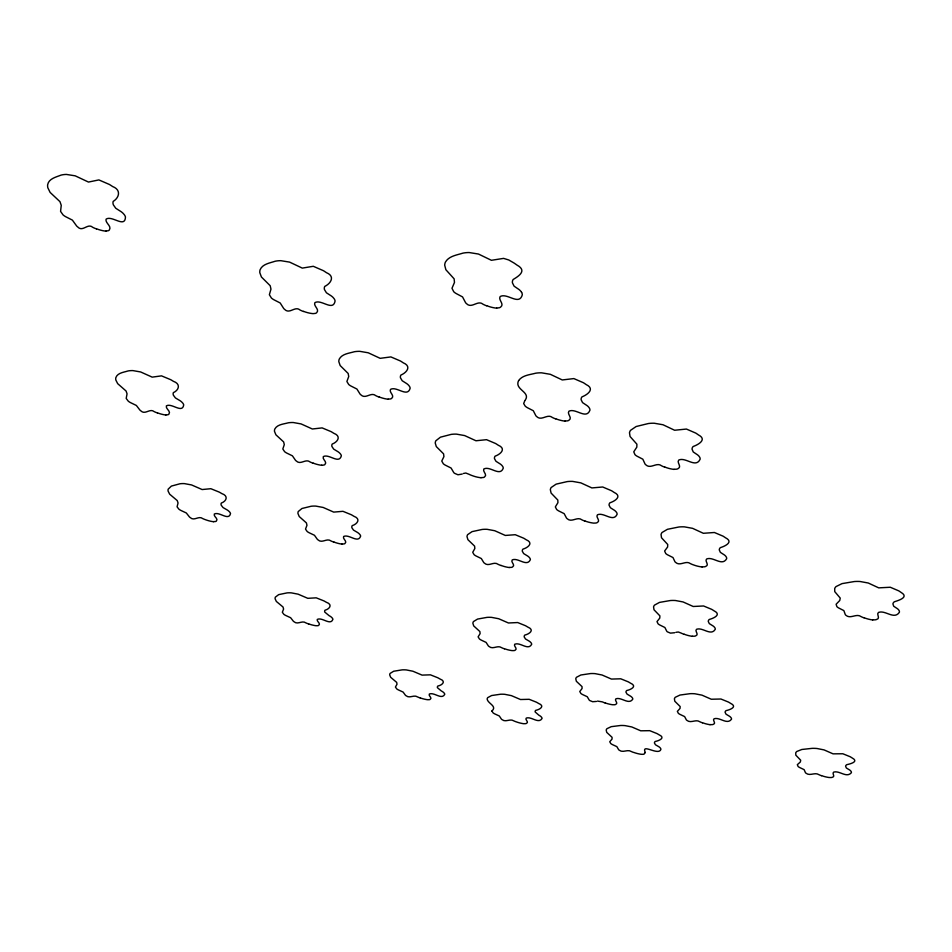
<?xml version="1.0" encoding="UTF-8"?>
<svg xmlns="http://www.w3.org/2000/svg" width="952" height="952" viewBox="0 0 952 952"><rect width="100%" height="100%" fill="white"/><g stroke="black" fill="none" stroke-linecap="round" stroke-linejoin="round"><path stroke-width="1.43" d="M518.638 380.574C522.398 375.207 529.847 374.767 535.726 373.196A26.275 15.625 16 0 1 541.593 372.827L550.339 374.315L562.275 379.955L573.854 378.587L583.469 382.752A52.955 31.214 15.9 0 1 586.158 384.572C595.345 388.892 587.515 394.735 581.993 396.865A10.531 6.271 15 0 0 581.113 399.697L582.553 402.601L585.885 404.826A9.829 5.807 15.2 0 1 588.586 406.992L589.383 408.099A8.342 4.927 15.1 0 1 589.942 410.181C586.23 419.987 575.698 407.777 568.915 411.216C566.654 414.037 573.009 417.892 568.832 420.344A5.867 3.427 15.5 0 1 567.463 420.855L565.072 421.022M524.79 400.768L523.659 403.541L525.171 406.076A8.877 5.2 16.3 0 0 526.623 407.218A8.378 4.915 16.3 0 0 527.896 407.956L533.298 410.728L535.881 415.762A6.593 3.844 16 0 0 536.666 416.548C541.533 421.45 547.376 413.37 552.338 417.452A31.547 18.647 15.5 0 0 553.124 417.845A14.637 8.592 15.6 0 0 554.814 418.571L555.694 418.892M525.218 400.137C530.55 392.748 517.055 390.07 517.852 383.109A20.837 12.376 16.3 0 1 518.638 380.574M462.196 474.072L457.948 474.762L454.532 473.299A6.2 3.391 17.3 0 1 453.759 472.573L451.081 468.027L445.941 465.468A7.878 4.332 17.6 0 1 444.727 464.802A8.342 4.582 17.6 0 1 443.311 463.755L441.764 461.054L443.918 456.615L443.584 453.854L436.302 446.583L435.243 443.061A19.552 10.877 17.6 0 1 435.826 440.8L440.431 437.182L451.141 434.398A24.657 13.733 17.4 0 1 456.52 434.136L464.647 435.576L475.964 440.764L486.543 439.681L495.635 443.525A49.718 27.477 17.2 0 1 498.217 445.191C506.702 448.761 500.454 454.318 495.123 456.151A9.877 5.51 16.5 0 0 494.493 458.685L495.992 461.303L499.193 463.338A9.223 5.105 16.7 0 1 501.799 465.314L502.608 466.313A7.83 4.343 16.6 0 1 503.251 468.194C499.955 477.142 489.947 465.504 483.783 469.027C482.402 471.716 487.959 474.75 484.413 477.083A5.51 3.023 16.9 0 1 483.188 477.523L480.986 477.642M463.374 473.501L465.802 473.025L469.038 474.286A29.607 16.41 17 0 0 469.788 474.643A13.745 7.568 17 0 0 471.383 475.322L472.216 475.619A20.218 11.162 17 0 0 481.01 477.749M674.682 632.723L670.47 633.128L667.388 631.842A5.736 2.868 12.8 0 1 666.769 631.236L664.889 627.499L660.331 625.262A7.271 3.653 12.9 0 1 659.26 624.691A7.699 3.867 12.9 0 1 658.058 623.798L656.999 621.585L659.784 618.086L659.891 615.861L654.012 609.792L653.56 606.936A18.052 9.175 12.8 0 1 654.476 605.139L659.498 602.402L670.267 600.545A22.777 11.579 12.6 0 1 675.492 600.522L683.096 601.95L693.199 606.483L703.564 605.972L711.727 609.363A45.982 23.169 12.6 0 1 713.964 610.779C721.937 614.611 713.643 618.312 709.276 619.454A9.151 4.629 12 0 0 708.276 621.466L709.311 623.619L712.084 625.357A8.544 4.296 12.2 0 1 714.298 627.035L714.916 627.856A7.259 3.653 12.1 0 1 715.238 629.391C710.823 636.448 702.683 626.904 696.507 629.296C694.341 631.105 699.518 634.567 695.686 635.888A5.105 2.547 12.4 0 1 694.424 636.198L692.282 636.222M675.92 632.307L678.336 632.009L681.263 633.128A27.394 13.816 12.4 0 0 681.929 633.449A12.721 6.378 12.5 0 0 683.369 634.044L684.131 634.306M596.428 701.434L592.644 701.719L589.788 700.553A5.26 2.428 14 0 1 589.181 700.017L587.265 696.745L583.005 694.746A6.676 3.106 14.2 0 1 582.005 694.234A7.069 3.284 14.2 0 1 580.875 693.449L579.768 691.509L582.065 688.534L582.029 686.618L576.365 681.287L575.77 678.812A16.553 7.771 14.1 0 1 576.484 677.288L580.839 675.004L590.418 673.576A20.873 9.806 14 0 1 595.131 673.647L602.069 675.004L611.446 679.073L620.74 678.8L628.308 681.858A42.162 19.647 13.9 0 1 630.402 683.108C637.697 686.237 630.867 689.664 626.749 690.521A8.378 3.927 13.4 0 0 625.976 692.235L627.059 694.103L629.665 695.662A7.83 3.641 13.5 0 1 631.771 697.138L632.378 697.864A6.652 3.094 13.5 0 1 632.771 699.184C628.796 705.253 621.442 696.769 615.884 698.804C614.04 700.422 618.931 703.278 615.563 704.492A4.677 2.166 13.7 0 1 614.457 704.754L612.517 704.742A17.16 7.985 13.8 0 1 605.103 702.885M597.511 701.088L602.39 701.886A25.109 11.721 13.7 0 0 603.009 702.159A11.674 5.414 13.8 0 0 604.341 702.707L605.044 702.945M105.993 231.027L108.183 230.729A6.343 3.618 26.7 0 0 109.29 230.063C112.098 225.945 105.006 223.149 106.065 219.162C111.955 215.021 125.105 228.611 125.462 217.008A9.02 5.2 26.8 0 0 124.188 214.545L123.034 213.26A10.627 6.117 26.8 0 0 119.714 210.785L115.763 208.262L113.371 204.858A11.388 6.616 26.9 0 1 113.169 201.431C119.416 197.588 121.285 189.781 112.633 186.544A57.453 32.785 27.3 0 0 109.444 184.486L98.889 179.916L88.476 182.058L75.196 175.834L66.426 174.43A28.584 16.398 27.7 0 0 61.035 175.12C56.073 177.084 48.802 178.631 47.648 184.7A22.693 12.971 27.8 0 0 47.826 187.758L50.111 192.411L59.964 201.657L61.249 205.323L60.571 211.392L63.058 214.902A9.651 5.45 27.4 0 0 64.843 216.211A9.115 5.153 27.4 0 0 66.307 217.02L72.388 220.114L76.648 226.005A7.152 4.034 27 0 0 77.671 226.909C82.741 232.455 87.667 222.756 92.725 227.314A34.177 19.623 27.1 0 0 93.605 227.742A15.851 9.032 26.9 0 0 95.462 228.54L96.414 228.885M496.635 308.031L499.157 307.782A6.283 3.927 18 0 0 500.573 307.151C504.857 304.033 497.908 299.951 500.157 296.548C507.261 292.526 519.173 306.151 522.303 294.787A8.949 5.652 17.7 0 0 521.589 292.371M388.166 399.126L390.403 398.947A5.76 3.272 19.4 0 0 391.629 398.436C395.187 395.568 388.737 392.402 390.51 389.368C396.71 385.905 407.504 397.984 410.145 388.237A8.187 4.7 19.2 0 0 409.348 386.167L408.444 385.072A9.639 5.534 19.2 0 0 405.635 382.93L402.196 380.729L400.471 377.849A10.329 5.974 19.1 0 1 400.923 375.04C406.647 372.708 411.918 366.341 403.231 362.807A52.027 29.714 19.8 0 0 400.471 361.01L390.891 356.917L380.169 358.333L368.222 352.787L359.808 351.347A25.823 14.863 20.1 0 0 354.346 351.74C349.098 353.299 342.042 353.811 339.233 359.142A20.48 11.769 20.3 0 0 338.817 361.653L340.173 365.556L348.17 373.47L348.729 376.516L346.885 381.49L348.682 384.453A8.723 4.95 20.2 0 0 350.193 385.584A8.247 4.677 20.2 0 0 351.49 386.298L356.929 389.047L360.023 394.021A6.486 3.665 19.9 0 0 360.856 394.818C365.568 399.614 370.959 391.641 375.731 395.627A30.976 17.767 19.6 0 0 376.516 396.02A14.375 8.187 19.6 0 0 378.206 396.734L379.075 397.055M165.862 414.905L167.826 414.751A5.486 2.832 22.8 0 0 168.837 414.275C171.455 411.169 165.315 408.943 166.374 405.873C171.693 402.66 182.391 413.918 183.712 404.897A7.794 4.07 22.8 0 0 182.665 402.97L181.689 401.958A9.175 4.796 22.8 0 0 178.833 399.971L175.418 397.924L173.419 395.247A9.829 5.176 22.8 0 1 173.359 392.652C179.035 390.142 180.916 383.882 173.454 381.347A49.599 25.728 23.2 0 0 170.694 379.681L161.507 375.862L152.189 377.135L140.646 371.958L132.923 370.602A24.621 12.84 23.5 0 0 128.115 370.935C123.808 372.315 117.465 372.815 115.811 377.718A19.54 10.163 23.6 0 0 115.846 380.05L117.679 383.656L126.069 391.01L127.056 393.83L126.199 398.424L128.27 401.173A8.33 4.284 23.4 0 0 129.805 402.232A7.866 4.046 23.4 0 0 131.078 402.898L136.362 405.457L139.92 410.086A6.188 3.177 23.1 0 0 140.801 410.824C145.132 415.239 149.833 407.968 154.2 411.633A29.5 15.387 23 0 0 154.974 411.99A13.697 7.092 23 0 0 156.592 412.656L157.413 412.954M674.099 469.312L676.539 469.169A5.807 3.332 12.8 0 0 677.967 468.705C682.346 466.682 676.325 462.541 678.788 460.03C685.749 456.793 695.745 468.574 700.113 459.257A8.271 4.784 12.4 0 0 699.72 457.269L698.994 456.21A9.734 5.629 12.5 0 0 696.459 454.128L693.258 451.974L692.056 449.201A10.436 6.081 12.2 0 1 693.163 446.512C698.375 444.632 707.503 439.515 698.375 434.874A52.396 30.333 13.1 0 0 695.805 433.112L686.428 429.055L674.611 430.245L663.02 424.759L654.31 423.247A25.99 15.184 13.2 0 0 648.36 423.533L636.138 426.52L630.486 430.375A20.599 12.031 13.5 0 0 629.486 432.767L630.081 436.516L636.9 444.191L636.828 447.119L633.746 451.831L634.996 454.687A8.77 5.058 13.6 0 0 636.376 455.794A8.282 4.784 13.6 0 0 637.614 456.496L642.838 459.197L645.039 464.005A6.521 3.737 13.4 0 0 645.765 464.766C650.609 469.503 656.594 461.815 661.533 465.778A31.237 18.112 12.8 0 0 662.294 466.159A14.494 8.342 13 0 0 663.949 466.873L664.817 467.182M321.657 465.195L323.704 465.076A5.391 2.844 19.9 0 0 324.799 464.635C327.916 461.97 321.859 459.352 323.335 456.579C328.999 453.509 338.995 464.517 341.34 455.853A7.664 4.082 19.7 0 0 340.507 454.009L339.626 453.033A9.02 4.808 19.7 0 0 336.937 451.093L333.676 449.106L331.95 446.536A9.663 5.188 19.7 0 1 332.224 444.048C337.698 442.037 341.637 436.183 333.759 433.267A48.683 25.847 20.2 0 0 331.129 431.649L322.133 427.9L312.351 428.995L301.106 423.926L293.311 422.533A24.157 12.911 20.4 0 0 288.301 422.807C283.636 424.116 277.222 424.354 274.747 429.126A19.159 10.222 20.6 0 0 274.485 431.351L275.913 434.814L283.636 441.918L284.291 444.632L282.815 448.999L284.6 451.653A8.175 4.308 20.5 0 0 286.052 452.676A7.723 4.07 20.5 0 0 287.278 453.33L292.419 455.829L295.489 460.292A6.069 3.189 20.2 0 0 296.31 461.006C300.642 465.314 305.64 458.352 310.031 461.934A28.977 15.446 20 0 0 310.78 462.291A13.459 7.128 20 0 0 312.363 462.946L313.184 463.231M213.51 521.625L215.354 521.529A5.034 2.439 20.8 0 0 216.306 521.16C218.841 518.59 213.224 516.591 214.319 514.02C219.341 511.319 228.694 521.279 230.515 513.604A7.14 3.499 20.7 0 0 229.61 511.962L228.73 511.093A8.413 4.117 20.8 0 0 226.148 509.356L223.03 507.547L221.257 505.262A8.996 4.427 20.7 0 1 221.304 503.072C226.576 501.24 228.682 495.837 221.792 493.588A45.398 22.086 21.1 0 0 219.281 492.125L210.856 488.709L202.121 489.542L191.566 484.937L184.414 483.616A22.515 11.019 21.3 0 0 179.916 483.783L171.384 486.091L168.171 489.173A17.862 8.723 21.4 0 0 168.111 491.125L169.682 494.207L177.239 500.573L178.048 502.977L177.072 506.821L178.905 509.177A7.628 3.689 21.3 0 0 180.297 510.105A7.199 3.475 21.3 0 0 181.451 510.7L186.306 512.973L189.448 516.96A5.664 2.725 21.1 0 0 190.245 517.591C194.208 521.434 198.73 515.389 202.728 518.59A27.013 13.197 21 0 0 203.442 518.911A12.555 6.093 20.9 0 0 204.93 519.506L205.691 519.78A18.457 8.984 20.9 0 0 213.545 521.72M341.911 544.02L343.85 543.937A5.058 2.523 18.8 0 0 344.898 543.58C347.861 541.283 342.208 538.903 343.636 536.476C349.051 533.822 358.071 543.806 360.641 536.154A7.176 3.606 18.6 0 0 359.868 534.524L359.059 533.655A8.449 4.248 18.6 0 0 356.548 531.906L353.501 530.097L351.919 527.813A9.044 4.582 18.6 0 1 352.216 525.647C357.345 524.064 361.213 518.876 353.823 516.234A45.601 22.848 19.1 0 0 351.371 514.758L342.946 511.319L333.712 512.105L323.192 507.464L315.874 506.107A22.61 11.412 19.2 0 0 311.137 506.25L301.951 508.499L298.238 511.545A17.933 9.032 19.4 0 0 297.952 513.485L299.237 516.543L306.401 522.91L306.972 525.302L305.509 529.11L307.151 531.466A7.652 3.808 19.3 0 0 308.507 532.394A7.223 3.606 19.3 0 0 309.65 532.989L314.457 535.274L317.29 539.248A5.688 2.82 19.1 0 0 318.039 539.891C322.097 543.759 326.881 537.713 330.987 540.95A27.144 13.649 18.9 0 0 331.689 541.271A12.614 6.295 18.9 0 0 333.176 541.878L333.95 542.14M702.076 566.88L704.373 566.809A5.426 2.88 12.2 0 0 705.718 566.44C709.823 564.869 704.313 561.061 706.646 558.979C713.215 556.242 722.128 566.737 726.638 558.741A7.711 4.129 11.9 0 0 726.305 557.027L725.65 556.099A9.08 4.867 11.9 0 0 723.306 554.254L720.355 552.338L719.272 549.923A9.734 5.248 11.7 0 1 720.366 547.638C725.067 546.21 733.956 541.986 725.46 537.749A48.885 26.216 12.4 0 0 723.092 536.178L714.405 532.501L703.338 533.287L692.592 528.336L684.488 526.872A24.228 13.114 12.5 0 0 678.907 526.991L667.412 529.312L662.033 532.501A19.207 10.389 12.7 0 0 661.045 534.536L661.521 537.761L667.733 544.508L667.602 547.019L664.615 551.018L665.734 553.493A8.187 4.379 12.8 0 0 666.995 554.481A7.735 4.141 12.8 0 0 668.137 555.111L672.981 557.539L674.944 561.728A6.093 3.237 12.6 0 0 675.611 562.394C680.109 566.595 685.773 560.062 690.367 563.596A29.143 15.649 12.1 0 0 691.081 563.929A13.53 7.223 12.3 0 0 692.604 564.584L693.413 564.869A19.897 10.65 12.2 0 0 702.088 566.987M509.237 567.452L511.307 567.38A5.141 2.642 15.8 0 0 512.473 567.023C515.972 565.107 510.367 562.132 512.2 559.919C518.067 557.253 526.849 567.332 530.359 559.693A7.307 3.784 15.6 0 0 529.788 558.05L529.062 557.17A8.616 4.451 15.6 0 0 526.646 555.421L523.671 553.588L522.327 551.291A9.223 4.796 15.5 0 1 522.969 549.114C527.86 547.733 534.024 542.985 526.099 539.701A46.398 23.967 16.1 0 0 523.707 538.213L515.258 534.715L505.31 535.44L494.79 530.74L487.198 529.336A23.003 11.971 16.2 0 0 482.14 529.455L472.013 531.644L467.599 534.679A18.231 9.484 16.4 0 0 467.004 536.619L467.92 539.689L474.596 546.115L474.846 548.507L472.716 552.315L474.108 554.683A7.783 3.998 16.4 0 0 475.417 555.611A7.354 3.772 16.4 0 0 476.547 556.218L481.319 558.538L483.735 562.525A5.783 2.963 16.2 0 0 484.449 563.168C488.65 567.118 493.79 561.002 498.075 564.31A27.632 14.304 15.9 0 0 498.765 564.631A12.828 6.604 15.9 0 0 500.264 565.25L501.038 565.524M872.722 619.871L875.102 619.835A5.486 2.82 9.1 0 0 876.554 619.49C880.909 618.455 875.947 614.135 878.565 612.398C885.479 609.875 893.999 619.99 899.307 612.422A7.806 4.046 8.7 0 0 899.2 610.767L898.652 609.887A9.199 4.76 8.7 0 0 896.486 608.09L893.702 606.234L892.917 603.913A9.853 5.129 8.4 0 1 894.368 601.759C898.676 600.391 909.386 597.225 901.02 592.382A49.409 25.68 9.2 0 0 898.783 590.871L890.298 587.253L878.708 587.86L868.272 583.017L860.072 581.505A24.49 12.84 9.2 0 0 854.265 581.553L842.02 583.624L836.011 586.599A19.397 10.186 9.3 0 0 834.702 588.526L834.737 591.608L840.247 598.106L839.747 600.51L836.094 604.27L836.903 606.662A8.271 4.296 9.6 0 0 838.081 607.602A7.806 4.058 9.6 0 0 839.176 608.221L843.853 610.601L845.305 614.611A6.152 3.177 9.5 0 0 845.9 615.266C850.457 619.383 856.36 613.1 861.036 616.587A29.464 15.315 8.9 0 0 861.727 616.92A13.673 7.069 9.1 0 0 863.226 617.551L864.011 617.836M710.013 724.615L712.013 724.639A4.736 2.19 12.2 0 0 713.191 724.401C716.749 723.413 712.025 720.247 714.048 718.772C719.831 716.797 727.078 725.222 731.481 719.248A6.735 3.13 12 0 0 731.196 717.927L730.624 717.213A7.937 3.677 12 0 0 728.601 715.737L726.031 714.19L725.103 712.334A8.497 3.963 11.8 0 1 726.055 710.632C729.982 709.799 737.919 706.812 730.529 703.326A42.697 19.849 12.3 0 0 728.47 702.076L720.938 699.018L711.287 699.232L701.969 695.15L694.912 693.782A21.146 9.901 12.4 0 0 690.057 693.687L680.014 695.043L675.289 697.281A16.755 7.854 12.5 0 0 674.409 698.78L674.789 701.231L680.168 706.539L680.026 708.431L677.372 711.358L678.324 713.286A7.152 3.32 12.6 0 0 679.431 714.071A6.759 3.13 12.6 0 0 680.418 714.583L684.631 716.582L686.321 719.819A5.331 2.463 12.5 0 0 686.892 720.355C690.807 723.698 695.793 718.903 699.791 721.735A25.442 11.84 12.1 0 0 700.41 722.021A11.817 5.474 12.3 0 0 701.743 722.568L702.445 722.806M420.248 697.983L419.57 697.756A11.103 4.939 16.6 0 1 418.273 697.233A23.895 10.686 16.5 0 1 417.654 696.971C414.013 694.329 409.61 698.839 406.016 695.71A5.01 2.225 16.7 0 1 405.385 695.198L403.101 692.068L398.912 690.152A6.366 2.832 16.9 0 1 397.912 689.653A6.735 2.999 16.9 0 1 396.746 688.903L395.437 687.047L397.02 684.202L396.663 682.37L390.641 677.265L389.701 674.897A15.756 7.08 16.9 0 1 390.094 673.433L393.664 671.243L402.101 669.875A19.873 8.937 16.8 0 1 406.373 669.934L412.882 671.219L422.057 675.111L430.423 674.837L437.777 677.753A40.139 17.921 16.7 0 1 439.895 678.954C446.547 681.323 442.18 685.202 437.837 686.047A7.961 3.582 16.3 0 0 437.42 687.689L441.335 690.973A7.449 3.332 16.4 0 1 443.489 692.378L444.167 693.08A6.319 2.832 16.3 0 1 444.751 694.353C441.633 700.16 434.338 692.009 429.388 693.996C427.995 695.757 432.839 697.911 430.042 699.458A4.451 1.975 16.5 0 1 429.078 699.696L427.329 699.696A16.327 7.283 16.5 0 1 420.296 697.923M308.627 623.965L307.912 623.715A11.614 5.343 18.6 0 1 306.544 623.179A24.99 11.579 18.5 0 1 305.889 622.882C302.129 620.049 297.714 625.119 294.013 621.727A5.248 2.404 18.7 0 1 293.311 621.168L290.634 617.729L286.183 615.682A6.664 3.058 18.9 0 1 285.124 615.147A7.045 3.237 18.9 0 1 283.863 614.326L282.327 612.279L283.589 609.054L283.018 607.007L276.342 601.438L275.116 598.796A16.505 7.652 19 0 1 275.342 597.154L278.686 594.631L287.052 592.894A20.801 9.663 18.8 0 1 291.371 592.87L298.095 594.167L307.793 598.32L316.219 597.832L323.977 600.926A41.995 19.385 18.7 0 1 326.25 602.223C332.926 604.449 329.785 609.006 324.989 610.22A8.33 3.879 18.3 0 0 324.763 612.077L329.094 615.658A7.783 3.606 18.4 0 1 331.427 617.182L332.188 617.955A6.604 3.058 18.3 0 1 332.914 619.359C330.403 625.988 322.169 616.848 317.266 619.419C316.445 621.549 321.205 623.417 318.67 625.404A4.653 2.142 18.5 0 1 317.73 625.69L315.957 625.726A17.076 7.878 18.6 0 1 308.662 623.893M504.405 648.8L503.679 648.55A11.924 5.688 15.5 0 1 502.299 647.991A25.656 12.328 15.5 0 1 501.644 647.693C497.682 644.754 492.874 649.942 488.983 646.444A5.379 2.558 15.7 0 1 488.328 645.884L486.091 642.398L481.652 640.303A6.831 3.261 15.9 0 1 480.605 639.756A7.223 3.451 15.9 0 1 479.403 638.935L478.118 636.864L480.105 633.627L479.879 631.557L473.703 625.904L472.87 623.251A16.922 8.163 15.9 0 1 473.442 621.585L477.547 619.074L486.96 617.384A21.337 10.305 15.7 0 1 491.66 617.384L498.705 618.74L508.451 622.989L517.686 622.548L525.516 625.726A43.09 20.658 15.6 0 1 527.741 627.047C535.083 629.962 529.312 634.056 524.814 635.079A8.556 4.129 15.1 0 0 524.219 636.947L525.468 638.947L528.217 640.577A7.997 3.832 15.3 0 1 530.454 642.136L531.145 642.909A6.795 3.261 15.2 0 1 531.668 644.337C528.122 651.001 520.137 641.719 514.663 644.278C513.425 646.253 518.15 648.728 515.032 650.311A4.784 2.273 15.4 0 1 513.949 650.597L512.021 650.609A17.529 8.389 15.5 0 1 504.465 648.728M821.493 775.702L820.814 775.463A11.721 5.224 10.6 0 1 819.517 774.94A25.252 11.305 10.4 0 1 818.922 774.666C814.924 771.929 809.89 776.416 805.999 773.202A5.284 2.344 10.8 0 1 805.463 772.691L804.119 769.644L800.061 767.717A6.7 2.999 10.9 0 1 799.121 767.217A7.092 3.177 10.9 0 1 798.085 766.479L797.336 764.67L800.346 761.981L800.692 760.208L795.836 755.186L795.717 752.889A16.612 7.497 10.7 0 1 796.776 751.497L801.81 749.486L812.139 748.355A20.968 9.46 10.6 0 1 817.054 748.51L824.063 749.902L833.048 753.841L842.853 753.77L850.148 756.721A42.364 18.957 10.6 0 1 852.099 757.923C859.311 761.683 850.326 763.909 846.768 764.682A8.437 3.784 10.1 0 0 845.614 766.241L846.352 767.99L848.779 769.466A7.878 3.51 10.3 0 1 850.683 770.87L851.171 771.548A6.688 2.987 10.3 0 1 851.326 772.786C846.483 778.319 839.604 770.335 833.702 772.096C831.56 773.322 835.856 776.737 832.203 777.344A4.7 2.094 10.5 0 1 830.989 777.546L828.966 777.498A17.243 7.699 10.5 0 1 821.576 775.642M584.944 521.101L584.123 520.803A13.602 7.402 14.5 0 1 582.553 520.149A29.31 16.053 14.4 0 1 581.827 519.792C577.233 516.186 571.688 523.017 567.19 518.709A6.128 3.32 14.9 0 1 566.476 518.007L564.155 513.64L559.169 511.153A7.783 4.236 15.1 0 1 558.003 510.498A8.247 4.486 15.1 0 1 556.658 509.487L555.337 506.904L557.92 502.692L557.824 500.05L551.089 493.065L550.339 489.685A19.337 10.65 15 0 1 551.125 487.543L556.123 484.14L567.249 481.593A24.395 13.447 14.8 0 1 572.723 481.414L580.851 482.866L591.87 487.924L602.699 486.996L611.589 490.756A49.195 26.882 14.7 0 1 614.052 492.374C622.584 496.278 614.944 501.192 609.934 502.787A9.782 5.391 14 0 0 609.066 505.191L610.351 507.702L613.421 509.677A9.139 4.998 14.2 0 1 615.896 511.581L616.622 512.545A7.759 4.248 14.1 0 1 617.098 514.342C613.159 522.743 603.83 511.878 597.451 514.806C595.298 517.138 601.117 520.673 597.19 522.612A5.45 2.951 14.4 0 1 595.904 523.029L593.655 523.124A20.016 10.924 14.5 0 1 585.016 521.006M303.533 311.506L302.617 311.161A15.196 8.961 22.2 0 1 300.844 310.4A32.737 19.457 22.2 0 1 299.999 309.983C294.989 305.64 289.575 314.612 284.612 309.364A6.854 3.998 22.4 0 1 283.696 308.496L280.197 302.986L274.414 300.023A8.723 5.117 22.8 0 1 273.045 299.249A9.234 5.414 22.8 0 1 271.403 298.012L269.368 294.727L270.963 289.134L270.19 285.719L261.443 277.02L259.801 272.677A21.682 12.876 23.1 0 1 260.063 269.844C262.443 263.99 269.844 263.05 275.199 261.229A27.334 16.279 22.8 0 1 280.828 260.681L289.61 262.121L302.296 268.107L313.291 266.298L323.442 270.701A55.014 32.523 22.5 0 1 326.405 272.653C335.413 276.294 330.856 283.482 324.751 286.421A10.912 6.557 21.8 0 0 324.465 289.587L326.417 292.776L330.094 295.168A10.186 6.057 21.8 0 1 333.129 297.512L334.128 298.714A8.651 5.153 21.8 0 1 335.08 301.022C333.093 311.875 321.181 298.797 314.862 302.676C313.208 306.163 320.086 309.4 316.576 312.803A6.081 3.582 22 0 1 315.338 313.398L313.041 313.648A22.348 13.221 22.2 0 1 303.593 311.375M486.639 305.806L485.698 305.461A15.696 9.841 18.3 0 1 483.878 304.652A33.844 21.384 18.2 0 1 483.021 304.224C477.702 299.63 471.68 309.126 466.444 303.593A7.08 4.403 18.7 0 1 465.576 302.688L462.553 296.917L456.71 293.823A8.996 5.629 19.1 0 1 455.33 293.014A9.52 5.95 19.1 0 1 453.723 291.717L451.986 288.277L454.485 282.411L454.128 278.841L445.869 269.725L444.691 265.168A22.384 14.197 19.2 0 1 445.369 262.205C448.785 256.04 456.817 255.076 462.981 253.125A28.215 17.921 18.9 0 1 469.157 252.542L478.475 254.041L491.41 260.301L503.584 258.385L508.749 259.967L513.973 262.99A56.822 35.771 18.5 0 1 516.912 265.037C527.253 270.57 519.137 275.913 513.176 279.483A11.293 7.199 17.5 0 0 512.414 282.803L514.08 286.147L517.733 288.658A10.531 6.652 17.7 0 1 520.684 291.098L521.589 292.371M872.71 619.966A20.111 10.424 9 0 1 864.118 617.753M496.67 308.174A23.098 14.53 18.2 0 1 486.71 305.675M106.053 231.169A23.324 13.34 27 0 1 96.438 228.754M165.91 415.024A20.147 10.46 23 0 1 157.449 412.847M388.202 399.245A21.146 12.079 19.6 0 1 379.134 396.936M565.083 421.141A21.539 12.674 15.6 0 1 555.778 418.773M674.111 469.419A21.325 12.316 12.9 0 1 664.901 467.075M710.013 724.698A17.374 8.068 12.2 0 1 702.516 722.746M341.947 544.116A18.54 9.294 18.9 0 1 333.985 542.057M321.693 465.302A19.79 10.508 20 0 1 313.232 463.136M509.26 567.547A18.873 9.734 15.9 0 1 501.097 565.44M692.282 636.317A18.707 9.413 12.4 0 1 684.202 634.234M645.266 752.52L644.064 754.103A4.51 1.999 13.3 0 1 642.969 754.329L641.101 754.281A16.505 7.354 13.3 0 1 633.972 752.496L633.235 752.318A11.234 4.986 13.3 0 1 631.961 751.806A24.157 10.793 13.2 0 1 631.366 751.544C627.582 748.903 622.906 753.27 619.205 750.164A5.069 2.237 13.5 0 1 618.633 749.664L616.86 746.642L612.791 744.761A6.426 2.856 13.7 0 1 611.838 744.274A6.795 3.023 13.7 0 1 610.756 743.536L609.744 741.751L612.053 739.061L612.065 737.312L606.721 732.362L606.21 730.089A15.91 7.152 13.6 0 1 606.948 728.697L611.22 726.673L620.537 725.495A20.075 9.02 13.5 0 1 625.083 725.626L631.771 726.947L640.732 730.803L649.728 730.672L656.963 733.564A40.567 18.088 13.4 0 1 658.962 734.742C665.983 737.776 659.093 740.763 655.238 741.465A8.056 3.618 13 0 0 654.452 743.024L655.44 744.75L657.927 746.201A7.533 3.356 13.1 0 1 659.926 747.582L660.498 748.248A6.402 2.856 13.1 0 1 660.855 749.474C658.486 756.138 640.922 742.667 645.266 752.52M491.898 711.037L493.077 712.858A6.759 3.023 15.4 0 0 494.207 713.607A6.378 2.844 15.4 0 0 495.183 714.095L499.324 715.999L501.383 719.081A5.034 2.237 15.3 0 0 501.99 719.593C505.619 722.711 510.165 718.26 513.866 720.902A23.99 10.77 15 0 0 514.473 721.176A11.15 4.974 15.1 0 0 515.77 721.687L516.436 721.913A16.398 7.33 15.1 0 0 523.588 723.71L525.385 723.663A4.474 1.987 15 0 0 526.408 723.425C529.443 722.116 524.635 719.688 526.242 718.082C531.418 716.178 538.511 724.234 542.045 718.522A6.355 2.844 14.9 0 0 541.569 717.272L540.938 716.582A7.473 3.356 14.9 0 0 538.856 715.19L535.143 711.953A7.997 3.606 14.8 0 1 535.714 710.347C539.843 709.585 545.389 706.075 538.523 703.409A40.293 18.052 15.2 0 0 536.464 702.207L529.157 699.303L520.494 699.518L511.414 695.638L504.822 694.329A19.944 8.996 15.3 0 0 500.431 694.246L491.589 695.543L487.698 697.649A15.815 7.128 15.4 0 0 487.15 699.089C487.817 703.647 497.551 706.098 491.898 711.037"/></g></svg>
